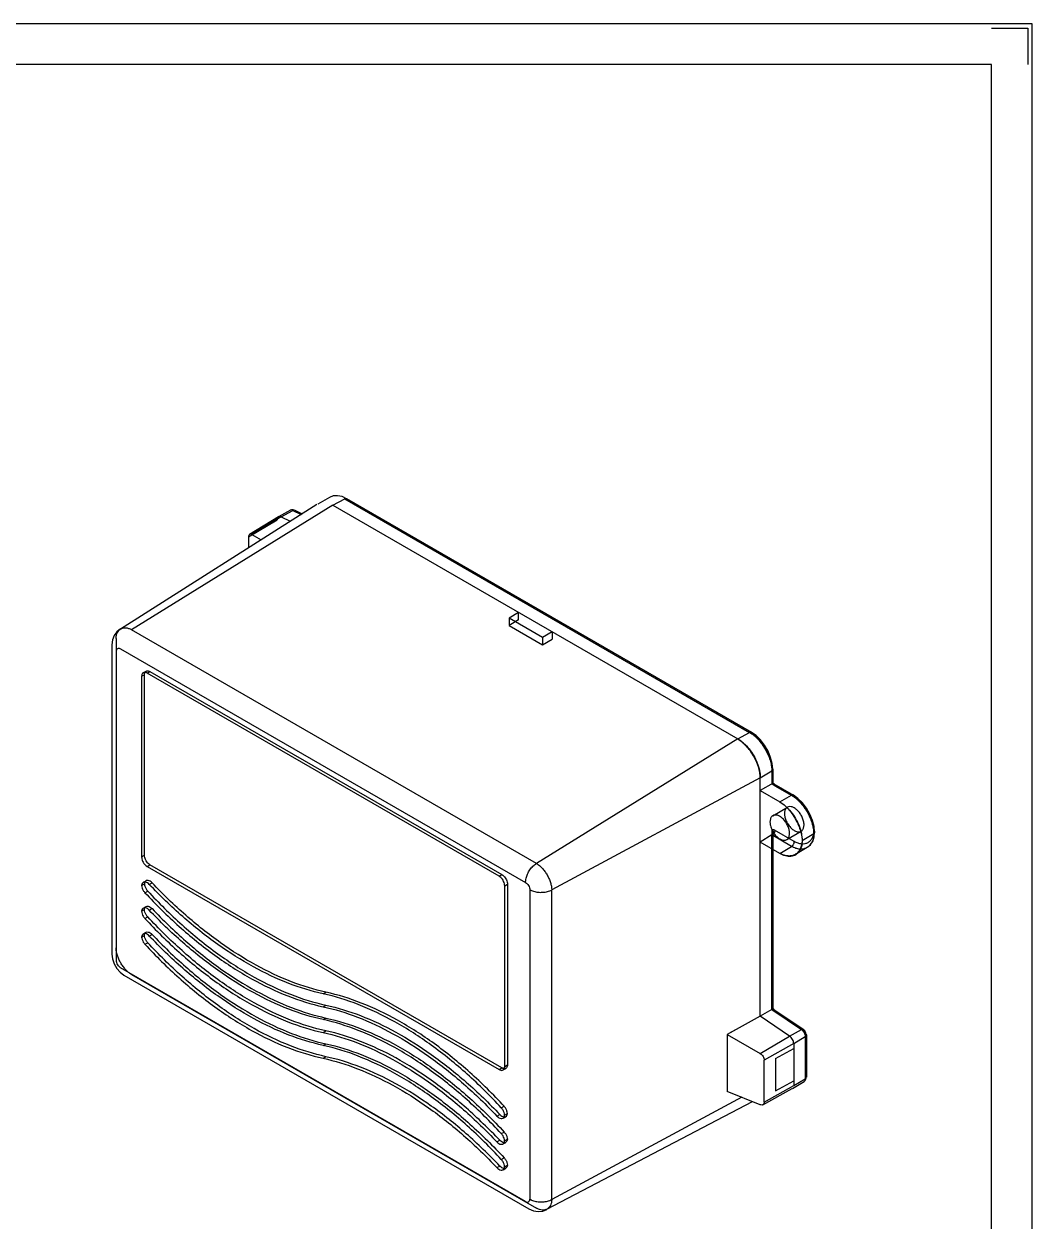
# Model space of a CAD drawing. Header units: millimetres. Extents: x 737 to 1170, y -310 to -5.
# Drawn here: x 1042.6 to 1170.2, y -156.4 to -4.8 of the extents above; entities that cross this region are included whole.
import ezdxf

# ---------------------------------------------------------------- set-up
doc = ezdxf.new("R2010")
doc.units = ezdxf.units.MM
doc.layers.get('0').update_dxf_attribs({"lineweight": 0})
for name, color, linetype, lineweight in [('CAXA3', 7, 'Continuous', 25), ('图框_内框线', 5, 'Continuous', 50), ('图框_外框线', 7, 'Continuous', 0), ('图框_角线', 5, 'Continuous', 140)]:
    doc.layers.add(name, color=color, linetype=linetype, lineweight=lineweight)

msp = doc.modelspace()

# ---------------------------------------------------------------- linework, layer by layer
at = {"color": 0, "linetype": 'Continuous', "lineweight": 25}
for p, q in [((1081.294, -64.812), (1079.785, -65.642)), ((1081.713, -65.777), (1083.204, -64.946)), ((1083.204, -64.946), (1134.469, -94.543)), ((1083.448, -64.925), (1134.713, -94.522)), ((1083.551, -65.154), (1134.817, -94.751)), ((1079.69, -65.663), (1054.822, -81.453)), ((1076.331, -66.416), (1074.822, -67.245)), ((1075.16, -67.251), (1076.654, -66.421)), ((1076.654, -66.421), (1077.702, -66.926)), ((1076.894, -66.398), (1077.826, -66.847)), ((1081.713, -65.777), (1132.978, -95.374)), ((1071.024, -69.766), (1074.642, -67.603)), ((1074.809, -67.247), (1071.16, -69.458)), ((1075.16, -67.251), (1071.447, -69.476)), ((1075.16, -67.251), (1076.315, -67.807)), ((1071.447, -69.476), (1072.621, -70.152)), ((1071.024, -69.766), (1071.024, -71.166)), ((1105.224, -79.351), (1104.022, -80.093)), ((1104.022, -80.093), (1104.022, -80.984)), ((1108.265, -82.543), (1104.022, -80.093)), ((1105.224, -80.29), (1104.022, -80.984)), ((1105.224, -80.29), (1105.224, -79.351)), ((1107.473, -111.128), (1056.208, -81.53)), ((1104.022, -80.984), (1108.265, -83.433)), ((1109.467, -81.8), (1108.265, -82.543)), ((1109.467, -81.8), (1109.467, -82.739)), ((1054.27, -82.649), (1054.27, -121.841)), ((1108.265, -82.543), (1108.265, -83.433)), ((1108.265, -83.433), (1109.467, -82.739)), ((1053.733, -83.437), (1053.733, -122.629)), ((1054.318, -123.445), (1054.318, -84.253)), ((1054.843, -83.95), (1106.108, -113.548)), ((1057.495, -87.434), (1057.848, -87.23)), ((1057.495, -87.434), (1057.495, -110.296)), ((1057.702, -86.976), (1058.055, -86.772)), ((1057.848, -110.092), (1057.848, -87.23)), ((1058.202, -87.026), (1058.555, -86.822)), ((1102.75, -112.745), (1058.202, -87.026)), ((1058.555, -86.822), (1103.103, -112.541)), ((1132.978, -95.374), (1107.473, -111.128)), ((1132.978, -95.374), (1134.469, -94.543)), ((1135.807, -100.273), (1137.272, -99.397)), ((1137.266, -98.993), (1137.266, -100.615)), ((1137.272, -99.397), (1137.272, -101.06)), ((1137.412, -99.197), (1137.412, -100.819)), ((1135.807, -100.273), (1109.411, -114.484)), ((1135.807, -130.484), (1135.807, -100.273)), ((1137.449, -100.958), (1135.807, -101.906)), ((1137.272, -101.06), (1139.773, -102.504)), ((1137.551, -101.059), (1140.017, -102.483)), ((1137.655, -101.288), (1140.12, -102.712)), ((1135.807, -101.906), (1138.282, -103.335)), ((1138.282, -103.335), (1139.773, -102.504)), ((1137.407, -105.085), (1139.245, -104.024)), ((1137.272, -107.532), (1135.807, -108.438)), ((1137.266, -107.168), (1137.266, -129.19)), ((1139.773, -108.976), (1137.272, -107.532)), ((1137.272, -129.636), (1137.272, -107.532)), ((1137.412, -107.373), (1137.412, -129.394)), ((1140.12, -108.367), (1137.599, -106.912)), ((1139.157, -108.117), (1140.995, -107.055)), ((1141.11, -108.234), (1142.575, -107.358)), ((1138.282, -109.867), (1135.807, -108.438)), ((1138.282, -109.867), (1139.773, -108.976)), ((1140.263, -109.971), (1141.735, -109.079)), ((1057.495, -110.296), (1057.848, -110.092)), ((1058.202, -111.521), (1058.555, -111.317)), ((1058.202, -111.521), (1102.75, -137.24)), ((1103.103, -137.036), (1058.555, -111.317)), ((1057.702, -113.531), (1058.055, -113.327)), ((1058.472, -113.799), (1058.826, -113.595)), ((1102.75, -112.745), (1103.103, -112.541)), ((1057.497, -113.92), (1057.851, -113.716)), ((1057.919, -114.842), (1058.273, -114.638)), ((1103.457, -113.97), (1103.81, -113.766)), ((1103.457, -136.832), (1103.457, -113.97)), ((1103.81, -113.766), (1103.81, -136.628)), ((1106.633, -114.456), (1106.633, -153.663)), ((1109.411, -153.691), (1109.411, -114.484)), ((1057.702, -116.797), (1058.055, -116.593)), ((1057.497, -117.186), (1057.851, -116.982)), ((1057.919, -118.108), (1058.273, -117.904)), ((1058.472, -117.065), (1058.826, -116.861)), ((1057.497, -120.452), (1057.851, -120.248)), ((1057.702, -120.063), (1058.055, -119.859)), ((1057.919, -121.374), (1058.273, -121.17)), ((1058.472, -120.331), (1058.826, -120.127)), ((1106.108, -153.951), (1054.843, -124.354)), ((1055.257, -125.269), (1106.523, -154.867)), ((1056.208, -125.198), (1107.473, -154.795)), ((1080.476, -127.647), (1080.829, -127.442)), ((1080.476, -129.28), (1080.829, -129.075)), ((1137.272, -129.636), (1135.807, -130.484)), ((1137.272, -129.636), (1141.02, -132.16)), ((1137.551, -129.638), (1141.263, -132.139)), ((1137.625, -129.849), (1141.338, -132.349)), ((1080.476, -130.913), (1080.829, -130.708)), ((1135.807, -130.484), (1131.635, -132.797)), ((1139.531, -132.992), (1135.807, -130.484)), ((1080.476, -132.546), (1080.829, -132.341)), ((1131.635, -132.797), (1135.806, -135.211)), ((1131.635, -132.797), (1131.635, -140.01)), ((1132.928, -132.088), (1132.05, -132.561)), ((1135.806, -135.211), (1139.531, -132.992)), ((1139.531, -132.992), (1141.02, -132.16)), ((1140.049, -133.942), (1141.514, -133.067)), ((1141.508, -132.662), (1141.508, -137.992)), ((1141.514, -133.067), (1141.514, -138.397)), ((1141.655, -132.866), (1141.655, -138.196)), ((1080.476, -134.179), (1080.829, -133.974)), ((1140.049, -133.942), (1136.303, -136.031)), ((1137.747, -135.85), (1140.049, -134.566)), ((1140.049, -133.942), (1140.049, -139.272)), ((1080.476, -135.812), (1080.829, -135.607)), ((1136.303, -141.361), (1136.303, -136.031)), ((1137.747, -135.85), (1137.747, -139.932)), ((1102.75, -137.24), (1103.103, -137.036)), ((1103.25, -137.29), (1103.603, -137.086)), ((1103.457, -136.832), (1103.81, -136.628)), ((1136.303, -141.361), (1140.049, -139.272)), ((1137.747, -139.932), (1140.049, -138.649)), ((1139.879, -139.624), (1141.352, -138.731)), ((1140.049, -139.272), (1141.514, -138.397)), ((1133.467, -140.749), (1109.411, -153.691)), ((1135.806, -141.693), (1131.635, -140.01)), ((1136.133, -141.689), (1139.872, -139.634)), ((1103.032, -142.084), (1103.386, -141.88)), ((1108.809, -154.9), (1134.839, -141.303)), ((1102.479, -143.127), (1102.833, -142.923)), ((1103.25, -143.395), (1103.603, -143.191)), ((1103.454, -143.006), (1103.808, -142.802)), ((1103.032, -145.35), (1103.386, -145.146)), ((1102.479, -146.393), (1102.833, -146.189)), ((1103.25, -146.661), (1103.603, -146.457)), ((1103.454, -146.272), (1103.808, -146.068)), ((1103.032, -148.616), (1103.386, -148.412)), ((1102.479, -149.659), (1102.833, -149.455)), ((1103.25, -149.927), (1103.603, -149.723)), ((1103.454, -149.538), (1103.808, -149.334))]:
    msp.add_line(p, q, dxfattribs=at)
for points in [[(1083.438, -64.943), (1082.875, -64.685), (1082.304, -64.568), (1081.759, -64.601), (1081.273, -64.778)], [(1076.86, -66.406), (1076.671, -66.355), (1076.481, -66.353), (1076.318, -66.407)], [(1054.805, -81.415), (1054.36, -81.787), (1054.017, -82.269), (1053.802, -82.833), (1053.733, -83.444)], [(1137.392, -99.199), (1137.327, -98.492), (1137.124, -97.722), (1136.794, -96.932), (1136.355, -96.173), (1135.839, -95.496), (1135.277, -94.942), (1134.7, -94.538)], [(1137.449, -100.958), (1137.433, -100.926), (1137.423, -100.893), (1137.416, -100.864), (1137.413, -100.841), (1137.412, -100.818)], [(1137.551, -101.06), (1137.532, -101.048), (1137.514, -101.034), (1137.492, -101.013), (1137.469, -100.987), (1137.449, -100.958)], [(1142.695, -107.154), (1142.629, -106.447), (1142.426, -105.677), (1142.095, -104.889), (1141.656, -104.131), (1141.14, -103.455), (1140.579, -102.902), (1140.003, -102.499)], [(1137.412, -107.372), (1137.412, -107.357), (1137.413, -107.354), (1137.412, -107.36), (1137.411, -107.363), (1137.409, -107.37), (1137.405, -107.381), (1137.402, -107.391), (1137.4, -107.394)], [(1141.742, -109.123), (1142.144, -108.794), (1142.45, -108.338), (1142.638, -107.779), (1142.695, -107.152)], [(1053.733, -122.625), (1053.796, -123.224), (1054.001, -123.846), (1054.34, -124.432), (1054.777, -124.92), (1055.262, -125.272)], [(1137.444, -129.526), (1137.431, -129.495), (1137.421, -129.465), (1137.415, -129.438), (1137.413, -129.416), (1137.412, -129.394)], [(1137.551, -129.638), (1137.529, -129.622), (1137.507, -129.604), (1137.486, -129.582), (1137.464, -129.556), (1137.444, -129.526)], [(1141.633, -132.848), (1141.583, -132.587), (1141.455, -132.35), (1141.265, -132.165)], [(1141.362, -138.743), (1141.501, -138.613), (1141.594, -138.426), (1141.633, -138.212)], [(1106.521, -154.866), (1107.093, -155.111), (1107.685, -155.205), (1108.267, -155.15), (1108.803, -154.953)]]:
    msp.add_lwpolyline(points, dxfattribs=at)
for points, knots in [([(1083.204, -64.946), (1083.221, -64.935), (1083.26, -64.916), (1083.323, -64.899), (1083.389, -64.9), (1083.451, -64.922), (1083.5, -64.966), (1083.531, -65.024), (1083.547, -65.088), (1083.551, -65.132), (1083.551, -65.154)], [0, 0, 0, 0, 0.06173908, 0.12768769, 0.19373866, 0.25782122, 0.32087327, 0.38605261, 0.45310705, 0.51771113, 0.51771113, 0.51771113, 0.51771113]), ([(1076.654, -66.421), (1076.671, -66.412), (1076.708, -66.397), (1076.767, -66.388), (1076.806, -66.392), (1076.825, -66.396)], [0, 0, 0, 0, 0.05984804, 0.11819427, 0.17650006, 0.17650006, 0.17650006, 0.17650006]), ([(1075.16, -67.251), (1075.099, -67.222), (1075, -67.194), (1074.873, -67.213), (1074.793, -67.252), (1074.728, -67.312), (1074.659, -67.426), (1074.642, -67.531), (1074.642, -67.603)], [0, 0, 0, 0, 0.20454356, 0.29365001, 0.37933056, 0.4662038, 0.55859978, 0.77317992, 0.77317992, 0.77317992, 0.77317992]), ([(1071.447, -69.476), (1071.399, -69.449), (1071.299, -69.41), (1071.136, -69.45), (1071.039, -69.592), (1071.024, -69.705), (1071.024, -69.766)], [0, 0, 0, 0, 0.16349876, 0.30988582, 0.46571728, 0.64611354, 0.64611354, 0.64611354, 0.64611354]), ([(1054.27, -82.649), (1054.27, -82.512), (1054.294, -82.253), (1054.411, -81.901), (1054.6, -81.619), (1054.85, -81.417), (1055.151, -81.301), (1055.489, -81.279), (1055.853, -81.353), (1056.089, -81.462), (1056.208, -81.53)], [0, 0, 0, 0, 0.4105894, 0.773444, 1.1025585, 1.4140428, 1.7255261, 2.054638, 2.4174891, 2.8280746, 2.8280746, 2.8280746, 2.8280746]), ([(1054.318, -84.253), (1054.318, -84.184), (1054.335, -84.053), (1054.46, -83.893), (1054.661, -83.865), (1054.783, -83.916), (1054.843, -83.95)], [0, 0, 0, 0, 0.20706555, 0.38516972, 0.56364257, 0.77143557, 0.77143557, 0.77143557, 0.77143557]), ([(1058.202, -87.026), (1058.136, -86.988), (1058.002, -86.929), (1057.789, -86.922), (1057.61, -87.026), (1057.511, -87.214), (1057.495, -87.358), (1057.495, -87.434)], [0, 0, 0, 0, 0.2287336, 0.4298234, 0.6162719, 0.8170629, 1.0445436, 1.0445436, 1.0445436, 1.0445436]), ([(1057.848, -87.23), (1057.848, -87.152), (1057.866, -87.007), (1057.966, -86.82), (1058.142, -86.719), (1058.354, -86.727), (1058.488, -86.783), (1058.555, -86.822)], [0, 0, 0, 0, 0.2327267, 0.4316496, 0.6128407, 0.8113732, 1.0435734, 1.0435734, 1.0435734, 1.0435734]), ([(1132.978, -95.374), (1133.237, -95.525), (1133.747, -95.906), (1134.419, -96.624), (1135.003, -97.474), (1135.447, -98.405), (1135.731, -99.344), (1135.806, -99.975), (1135.807, -100.273)], [0, 0, 0, 0, 0.8972324, 1.8957645, 2.9389427, 3.9807387, 4.9761355, 5.8711443, 5.8711443, 5.8711443, 5.8711443]), ([(1132.978, -95.374), (1133.17, -95.491), (1133.546, -95.77), (1134.057, -96.274), (1134.528, -96.86), (1134.944, -97.505), (1135.295, -98.188), (1135.567, -98.888), (1135.748, -99.584), (1135.802, -100.048), (1135.807, -100.273)], [0, 0, 0, 0, 0.674637, 1.3957389, 2.1506342, 2.9231626, 3.6956918, 4.4505895, 5.1716951, 5.8463371, 5.8463371, 5.8463371, 5.8463371]), ([(1135.807, -100.273), (1135.807, -100.05), (1135.76, -99.586), (1135.583, -98.89), (1135.312, -98.185), (1134.959, -97.496), (1134.539, -96.847), (1134.065, -96.259), (1133.55, -95.758), (1133.171, -95.486), (1132.978, -95.374)], [0, 0, 0, 0, 0.6691803, 1.3904616, 2.1498283, 2.929098, 3.7083669, 4.4677312, 5.1890087, 5.8581839, 5.8581839, 5.8581839, 5.8581839]), ([(1134.817, -94.751), (1134.817, -94.73), (1134.815, -94.686), (1134.799, -94.622), (1134.767, -94.564), (1134.718, -94.52), (1134.656, -94.498), (1134.591, -94.499), (1134.528, -94.516), (1134.488, -94.534), (1134.469, -94.543)], [0, 0, 0, 0, 0.06308766, 0.13011769, 0.19679062, 0.26084499, 0.32323561, 0.38742161, 0.45351037, 0.51735451, 0.51735451, 0.51735451, 0.51735451]), ([(1134.469, -94.543), (1134.563, -94.596), (1134.75, -94.714), (1135.018, -94.919), (1135.28, -95.153), (1135.622, -95.504), (1136.02, -95.996), (1136.437, -96.643), (1136.787, -97.328), (1137.014, -97.919), (1137.147, -98.391), (1137.219, -98.735), (1137.263, -99.07), (1137.273, -99.29), (1137.272, -99.397)], [0, 0, 0, 0, 0.3230238, 0.660766, 1.0121764, 1.3756407, 2.130092, 2.9055753, 3.6811873, 4.4359335, 4.7995185, 5.1509562, 5.488547, 5.8111279, 5.8111279, 5.8111279, 5.8111279]), ([(1134.817, -94.751), (1135.04, -94.877), (1135.483, -95.209), (1136.07, -95.837), (1136.582, -96.588), (1136.97, -97.409), (1137.212, -98.228), (1137.271, -98.774), (1137.266, -99.027)], [0, 0, 0, 0, 0.7692029, 1.6471589, 2.5672832, 3.486264, 4.3589539, 5.119404, 5.119404, 5.119404, 5.119404]), ([(1137.266, -99.003), (1137.266, -98.908), (1137.258, -98.713), (1137.207, -98.312), (1137.08, -97.797), (1136.847, -97.185), (1136.543, -96.586), (1136.179, -96.022), (1135.767, -95.514), (1135.385, -95.147), (1135.064, -94.902), (1134.9, -94.798), (1134.817, -94.751)], [0, 0, 0, 0, 0.2862514, 0.5843505, 1.2117251, 1.8709444, 2.5466953, 3.2221937, 3.8807084, 4.5071004, 4.8047103, 5.0904165, 5.0904165, 5.0904165, 5.0904165]), ([(1137.272, -99.397), (1137.288, -99.388), (1137.32, -99.367), (1137.362, -99.327), (1137.395, -99.278), (1137.413, -99.223), (1137.413, -99.167), (1137.392, -99.115), (1137.357, -99.07), (1137.313, -99.031), (1137.281, -99.006), (1137.266, -98.993)], [0, 0, 0, 0, 0.05570592, 0.11441826, 0.17355489, 0.2307834, 0.28491837, 0.33857016, 0.39532959, 0.4546508, 0.51580305, 0.51580305, 0.51580305, 0.51580305]), ([(1137.266, -100.615), (1137.266, -100.63), (1137.266, -100.661), (1137.269, -100.708), (1137.274, -100.748), (1137.28, -100.78), (1137.286, -100.805), (1137.293, -100.83), (1137.304, -100.863), (1137.32, -100.905), (1137.343, -100.955), (1137.36, -100.988), (1137.369, -101.004)], [0, 0, 0, 0, 0.04585354, 0.09304457, 0.14157835, 0.16641342, 0.19168665, 0.21710786, 0.24318227, 0.29689793, 0.35208168, 0.40801344, 0.40801344, 0.40801344, 0.40801344]), ([(1137.266, -100.615), (1137.287, -100.627), (1137.327, -100.655), (1137.374, -100.704), (1137.4, -100.75), (1137.41, -100.788), (1137.412, -100.812), (1137.412, -100.831), (1137.41, -100.849), (1137.404, -100.873), (1137.393, -100.9), (1137.38, -100.922), (1137.367, -100.939), (1137.353, -100.956), (1137.332, -100.977), (1137.304, -100.999), (1137.283, -101.013), (1137.272, -101.02)], [0, 0, 0, 0, 0.07521492, 0.14261054, 0.20325298, 0.23192351, 0.26002935, 0.27404366, 0.28811241, 0.31664512, 0.34612319, 0.37694913, 0.39298049, 0.40945656, 0.44380414, 0.48010453, 0.5183888, 0.5183888, 0.5183888, 0.5183888]), ([(1137.655, -101.288), (1137.655, -101.263), (1137.651, -101.216), (1137.632, -101.15), (1137.604, -101.105), (1137.577, -101.077), (1137.557, -101.063), (1137.541, -101.054), (1137.524, -101.046), (1137.5, -101.04), (1137.471, -101.036), (1137.445, -101.036), (1137.424, -101.039), (1137.402, -101.042), (1137.374, -101.05), (1137.341, -101.063), (1137.318, -101.075), (1137.307, -101.081)], [0, 0, 0, 0, 0.0752157, 0.14261228, 0.20325579, 0.23192685, 0.2600332, 0.27404775, 0.28811672, 0.31664984, 0.34612824, 0.37695443, 0.39298589, 0.40946205, 0.44380975, 0.48011021, 0.51839451, 0.51839451, 0.51839451, 0.51839451]), ([(1137.369, -101.004), (1137.379, -101.02), (1137.398, -101.052), (1137.43, -101.096), (1137.459, -101.131), (1137.482, -101.157), (1137.5, -101.176), (1137.518, -101.193), (1137.543, -101.215), (1137.575, -101.239), (1137.615, -101.265), (1137.641, -101.281), (1137.655, -101.288)], [0, 0, 0, 0, 0.05593173, 0.11111536, 0.16483084, 0.19090515, 0.21632624, 0.24159934, 0.26643425, 0.31496769, 0.36215834, 0.4080115, 0.4080115, 0.4080115, 0.4080115]), ([(1140.12, -102.712), (1140.121, -102.691), (1140.119, -102.647), (1140.102, -102.583), (1140.07, -102.525), (1140.021, -102.481), (1139.959, -102.459), (1139.894, -102.46), (1139.831, -102.477), (1139.792, -102.495), (1139.773, -102.504)], [0, 0, 0, 0, 0.06308764, 0.13011769, 0.19679065, 0.26084503, 0.32323557, 0.38742149, 0.45351023, 0.51735447, 0.51735447, 0.51735447, 0.51735447]), ([(1139.773, -102.504), (1139.867, -102.557), (1140.053, -102.675), (1140.322, -102.88), (1140.583, -103.114), (1140.926, -103.465), (1141.323, -103.957), (1141.741, -104.603), (1142.091, -105.289), (1142.317, -105.88), (1142.45, -106.352), (1142.522, -106.696), (1142.566, -107.03), (1142.576, -107.25), (1142.575, -107.358)], [0, 0, 0, 0, 0.3230237, 0.6607659, 1.0121762, 1.3756404, 2.1300916, 2.9055747, 3.6811865, 4.4359327, 4.7995176, 5.1509552, 5.4885461, 5.8111269, 5.8111269, 5.8111269, 5.8111269]), ([(1140.12, -102.712), (1140.203, -102.758), (1140.366, -102.862), (1140.686, -103.105), (1141.066, -103.47), (1141.477, -103.976), (1141.84, -104.536), (1142.144, -105.131), (1142.378, -105.741), (1142.506, -106.253), (1142.56, -106.653), (1142.569, -106.848), (1142.569, -106.943)], [0, 0, 0, 0, 0.2844605, 0.5805778, 1.2037316, 1.8588342, 2.5309892, 3.2037138, 3.8604472, 4.4860311, 4.7835011, 5.069281, 5.069281, 5.069281, 5.069281]), ([(1138.282, -103.335), (1138.54, -103.486), (1139.05, -103.867), (1139.723, -104.584), (1140.307, -105.435), (1140.75, -106.366), (1141.034, -107.305), (1141.109, -107.936), (1141.11, -108.234)], [0, 0, 0, 0, 0.8972323, 1.8957643, 2.9389424, 3.9807382, 4.9761349, 5.8711435, 5.8711435, 5.8711435, 5.8711435]), ([(1138.282, -103.335), (1138.474, -103.452), (1138.849, -103.731), (1139.361, -104.235), (1139.831, -104.821), (1140.247, -105.466), (1140.598, -106.149), (1140.87, -106.849), (1141.051, -107.545), (1141.105, -108.009), (1141.11, -108.234)], [0, 0, 0, 0, 0.674637, 1.3957389, 2.1506342, 2.9231626, 3.6956918, 4.4505895, 5.1716951, 5.8463371, 5.8463371, 5.8463371, 5.8463371]), ([(1141.357, -106.265), (1141.357, -106.104), (1141.309, -105.765), (1141.136, -105.271), (1140.866, -104.802), (1140.525, -104.403), (1140.149, -104.104), (1139.762, -103.941), (1139.391, -103.931), (1139.084, -104.113), (1138.911, -104.439), (1138.883, -104.692), (1138.883, -104.825)], [0, 0, 0, 0, 0.4836281, 1.0179028, 1.5623896, 2.0964241, 2.5827013, 2.9911865, 3.3381456, 3.6565232, 4.0053663, 4.4059402, 4.4059402, 4.4059402, 4.4059402]), ([(1139.519, -107.303), (1139.519, -107.143), (1139.468, -106.807), (1139.289, -106.315), (1139.013, -105.848), (1138.673, -105.448), (1138.294, -105.157), (1137.91, -104.998), (1137.538, -104.996), (1137.237, -105.185), (1137.067, -105.509), (1137.044, -105.757), (1137.044, -105.887)], [0, 0, 0, 0, 0.4802825, 1.0103017, 1.5619539, 2.0990661, 2.5746437, 2.9834891, 3.3273457, 3.6477189, 3.9949534, 4.3838814, 4.3838814, 4.3838814, 4.3838814]), ([(1137.044, -105.887), (1137.044, -106.042), (1137.089, -106.375), (1137.264, -106.865), (1137.534, -107.336), (1137.872, -107.736), (1138.248, -108.034), (1138.635, -108.196), (1139.008, -108.209), (1139.316, -108.03), (1139.488, -107.699), (1139.519, -107.442), (1139.519, -107.303)], [0, 0, 0, 0, 0.4658453, 0.999232, 1.551282, 2.0848138, 2.5630717, 2.9776912, 3.3257593, 3.6401205, 3.9898228, 4.4046081, 4.4046081, 4.4046081, 4.4046081]), ([(1138.883, -104.825), (1138.883, -104.975), (1138.922, -105.301), (1139.095, -105.785), (1139.359, -106.257), (1139.697, -106.662), (1140.072, -106.962), (1140.458, -107.134), (1140.831, -107.147), (1141.145, -106.979), (1141.324, -106.654), (1141.357, -106.401), (1141.357, -106.265)], [0, 0, 0, 0, 0.4483546, 0.9765896, 1.530394, 2.0639828, 2.5485391, 2.9604677, 3.312184, 3.6307917, 3.9738765, 4.3820595, 4.3820595, 4.3820595, 4.3820595]), ([(1137.369, -106.899), (1137.36, -106.904), (1137.342, -106.917), (1137.319, -106.942), (1137.304, -106.965), (1137.293, -106.986), (1137.286, -107.002), (1137.28, -107.02), (1137.274, -107.046), (1137.269, -107.08), (1137.266, -107.124), (1137.266, -107.153), (1137.266, -107.168)], [0, 0, 0, 0, 0.03244946, 0.06558564, 0.09975379, 0.11725238, 0.13499723, 0.15360969, 0.17309519, 0.2144515, 0.25825728, 0.30327017, 0.30327017, 0.30327017, 0.30327017]), ([(1137.266, -107.168), (1137.287, -107.181), (1137.327, -107.208), (1137.374, -107.257), (1137.4, -107.304), (1137.41, -107.342), (1137.412, -107.365), (1137.412, -107.384), (1137.41, -107.403), (1137.404, -107.426), (1137.393, -107.454), (1137.38, -107.476), (1137.367, -107.493), (1137.353, -107.51), (1137.332, -107.53), (1137.304, -107.553), (1137.283, -107.567), (1137.272, -107.573)], [0, 0, 0, 0, 0.07521492, 0.14261054, 0.20325298, 0.23192351, 0.26002935, 0.27404366, 0.28811241, 0.31664512, 0.34612319, 0.37694913, 0.39298049, 0.40945656, 0.44380414, 0.48010453, 0.5183888, 0.5183888, 0.5183888, 0.5183888]), ([(1137.369, -106.899), (1137.385, -106.927), (1137.413, -106.985), (1137.44, -107.077), (1137.449, -107.155), (1137.448, -107.216), (1137.445, -107.253), (1137.439, -107.282), (1137.433, -107.311), (1137.422, -107.345), (1137.406, -107.384), (1137.389, -107.414), (1137.374, -107.437), (1137.357, -107.459), (1137.335, -107.484), (1137.305, -107.51), (1137.283, -107.525), (1137.272, -107.532)], [0, 0, 0, 0, 0.09677708, 0.19236836, 0.28571091, 0.33133385, 0.37613392, 0.39821755, 0.42008383, 0.46316191, 0.50541361, 0.54689733, 0.56738655, 0.587722, 0.62798912, 0.66786852, 0.7075294, 0.7075294, 0.7075294, 0.7075294]), ([(1137.655, -106.944), (1137.655, -106.972), (1137.649, -107.029), (1137.63, -107.116), (1137.603, -107.188), (1137.576, -107.246), (1137.557, -107.282), (1137.541, -107.31), (1137.524, -107.337), (1137.501, -107.37), (1137.472, -107.407), (1137.446, -107.437), (1137.425, -107.459), (1137.403, -107.48), (1137.376, -107.504), (1137.342, -107.53), (1137.319, -107.546), (1137.307, -107.553)], [0, 0, 0, 0, 0.0828834, 0.17224075, 0.26631178, 0.31444868, 0.36291587, 0.38718167, 0.41141542, 0.45963398, 0.50728044, 0.55406454, 0.57704761, 0.59971346, 0.64397834, 0.68665641, 0.72756245, 0.72756245, 0.72756245, 0.72756245]), ([(1137.655, -106.944), (1137.642, -106.936), (1137.616, -106.922), (1137.577, -106.903), (1137.544, -106.89), (1137.519, -106.882), (1137.501, -106.879), (1137.483, -106.877), (1137.46, -106.875), (1137.431, -106.877), (1137.399, -106.884), (1137.379, -106.893), (1137.369, -106.899)], [0, 0, 0, 0, 0.0450125, 0.08881788, 0.13017378, 0.14965909, 0.16827136, 0.18601605, 0.20351447, 0.23768235, 0.27081835, 0.30326774, 0.30326774, 0.30326774, 0.30326774]), ([(1142.575, -107.358), (1142.578, -107.556), (1142.547, -107.935), (1142.38, -108.447), (1142.106, -108.857), (1141.742, -109.15), (1141.304, -109.317), (1140.812, -109.347), (1140.285, -109.237), (1139.942, -109.076), (1139.773, -108.976)], [0, 0, 0, 0, 0.5974747, 1.1242856, 1.6018283, 2.0541474, 2.5068937, 2.9851936, 3.5117674, 4.1063845, 4.1063845, 4.1063845, 4.1063845]), ([(1142.569, -106.943), (1142.571, -107.118), (1142.546, -107.453), (1142.403, -107.905), (1142.167, -108.266), (1141.85, -108.525), (1141.468, -108.671), (1141.037, -108.696), (1140.574, -108.597), (1140.271, -108.455), (1140.12, -108.368)], [0, 0, 0, 0, 0.5288175, 0.9929332, 1.411127, 1.8053852, 2.1998575, 2.6183542, 3.082014, 3.6085886, 3.6085886, 3.6085886, 3.6085886]), ([(1142.569, -106.943), (1142.589, -106.955), (1142.624, -106.982), (1142.664, -107.034), (1142.689, -107.092), (1142.697, -107.152), (1142.691, -107.211), (1142.668, -107.268), (1142.629, -107.32), (1142.594, -107.347), (1142.575, -107.358)], [0, 0, 0, 0, 0.06908306, 0.1332613, 0.19441788, 0.25399195, 0.31319641, 0.37331851, 0.43601263, 0.50348525, 0.50348525, 0.50348525, 0.50348525]), ([(1142.64, -107.305), (1142.664, -107.275), (1142.697, -107.208), (1142.696, -107.099), (1142.651, -107.005), (1142.599, -106.96), (1142.569, -106.943)], [0, 0, 0, 0, 0.11415803, 0.21711678, 0.31477671, 0.41805671, 0.41805671, 0.41805671, 0.41805671]), ([(1142.575, -107.358), (1142.583, -107.353), (1142.599, -107.343), (1142.621, -107.325), (1142.634, -107.312), (1142.64, -107.305)], [0, 0, 0, 0, 0.028749283, 0.056716607, 0.083951278, 0.083951278, 0.083951278, 0.083951278]), ([(1141.11, -108.234), (1141.109, -108.496), (1141.057, -108.992), (1140.782, -109.647), (1140.307, -110.112), (1139.667, -110.289), (1138.963, -110.199), (1138.509, -109.997), (1138.282, -109.867)], [0, 0, 0, 0, 0.7862953, 1.4772278, 2.0938513, 2.709987, 3.3992837, 4.1838532, 4.1838532, 4.1838532, 4.1838532]), ([(1141.11, -108.234), (1141.106, -108.431), (1141.064, -108.804), (1140.887, -109.31), (1140.611, -109.715), (1140.248, -110.007), (1139.813, -110.175), (1139.325, -110.212), (1138.799, -110.112), (1138.455, -109.962), (1138.282, -109.867)], [0, 0, 0, 0, 0.5921048, 1.1163189, 1.5922277, 2.0427798, 2.4933306, 2.9692357, 3.4934446, 4.0855438, 4.0855438, 4.0855438, 4.0855438]), ([(1139.773, -108.976), (1139.793, -108.965), (1139.837, -108.936), (1139.9, -108.878), (1139.963, -108.803), (1140.02, -108.714), (1140.067, -108.619), (1140.1, -108.527), (1140.118, -108.443), (1140.121, -108.391), (1140.12, -108.367)], [0, 0, 0, 0, 0.07006775, 0.1562927, 0.25613407, 0.3641324, 0.47225267, 0.57228798, 0.65853285, 0.72838209, 0.72838209, 0.72838209, 0.72838209]), ([(1057.495, -110.296), (1057.495, -110.385), (1057.52, -110.576), (1057.621, -110.859), (1057.779, -111.131), (1057.973, -111.359), (1058.125, -111.477), (1058.202, -111.521)], [0, 0, 0, 0, 0.265719, 0.5734304, 0.8963637, 1.2030732, 1.4673774, 1.4673774, 1.4673774, 1.4673774]), ([(1058.555, -111.317), (1058.477, -111.271), (1058.324, -111.151), (1058.13, -110.924), (1057.976, -110.656), (1057.876, -110.375), (1057.848, -110.183), (1057.848, -110.092)], [0, 0, 0, 0, 0.2724528, 0.5773541, 0.8911826, 1.19524, 1.466979, 1.466979, 1.466979, 1.466979]), ([(1106.108, -113.548), (1106.108, -113.37), (1106.159, -113.001), (1106.347, -112.46), (1106.636, -111.939), (1107.01, -111.477), (1107.313, -111.227), (1107.473, -111.128)], [0, 0, 0, 0, 0.5343985, 1.1047471, 1.7093312, 2.3141886, 2.8775296, 2.8775296, 2.8775296, 2.8775296]), ([(1107.473, -111.128), (1107.606, -111.204), (1107.865, -111.391), (1108.217, -111.734), (1108.542, -112.137), (1108.83, -112.582), (1109.072, -113.054), (1109.258, -113.537), (1109.379, -114.014), (1109.411, -114.331), (1109.411, -114.484)], [0, 0, 0, 0, 0.4584544, 0.9526043, 1.4728476, 2.0067276, 2.5406082, 3.0608532, 3.5550056, 4.0134636, 4.0134636, 4.0134636, 4.0134636]), ([(1058.472, -113.799), (1058.397, -113.72), (1058.241, -113.587), (1057.978, -113.472), (1057.716, -113.492), (1057.537, -113.674), (1057.504, -113.836), (1057.497, -113.92)], [0, 0, 0, 0, 0.3254976, 0.6110338, 0.8412317, 1.0658536, 1.3200929, 1.3200929, 1.3200929, 1.3200929]), ([(1058.826, -113.595), (1058.75, -113.515), (1058.591, -113.384), (1058.331, -113.268), (1058.072, -113.288), (1057.896, -113.469), (1057.857, -113.63), (1057.851, -113.716)], [0, 0, 0, 0, 0.3295379, 0.6121418, 0.8364826, 1.0592673, 1.3176063, 1.3176063, 1.3176063, 1.3176063]), ([(1080.829, -127.442), (1079.344, -127.12), (1076.304, -126.175), (1071.831, -124.054), (1067.347, -121.208), (1062.949, -117.701), (1060.178, -115.022), (1058.826, -113.595)], [0, 0, 0, 0, 4.5584583, 9.5045594, 14.8135944, 20.4543294, 26.3545267, 26.3545267, 26.3545267, 26.3545267]), ([(1103.457, -113.97), (1103.457, -113.881), (1103.431, -113.69), (1103.33, -113.407), (1103.172, -113.135), (1102.978, -112.907), (1102.826, -112.789), (1102.75, -112.745)], [0, 0, 0, 0, 0.265719, 0.5734304, 0.8963637, 1.2030732, 1.4673774, 1.4673774, 1.4673774, 1.4673774]), ([(1103.103, -112.541), (1103.182, -112.586), (1103.334, -112.707), (1103.528, -112.934), (1103.683, -113.202), (1103.782, -113.483), (1103.81, -113.675), (1103.81, -113.766)], [0, 0, 0, 0, 0.2724528, 0.5773541, 0.8911826, 1.19524, 1.466979, 1.466979, 1.466979, 1.466979]), ([(1106.108, -113.548), (1106.181, -113.589), (1106.322, -113.707), (1106.488, -113.933), (1106.601, -114.191), (1106.633, -114.373), (1106.633, -114.456)], [0, 0, 0, 0, 0.2498063, 0.542529, 0.8361111, 1.08716, 1.08716, 1.08716, 1.08716]), ([(1057.497, -113.92), (1057.505, -114.031), (1057.555, -114.251), (1057.7, -114.563), (1057.837, -114.753), (1057.919, -114.842)], [0, 0, 0, 0, 0.3324682, 0.6680668, 1.0291696, 1.0291696, 1.0291696, 1.0291696]), ([(1057.851, -113.716), (1057.858, -113.823), (1057.91, -114.047), (1058.055, -114.36), (1058.194, -114.553), (1058.273, -114.638)], [0, 0, 0, 0, 0.3203404, 0.6830365, 1.0287724, 1.0287724, 1.0287724, 1.0287724]), ([(1057.919, -114.842), (1059.293, -116.326), (1062.118, -119.123), (1066.629, -122.79), (1071.244, -125.768), (1075.841, -127.978), (1078.959, -128.95), (1080.476, -129.28)], [0, 0, 0, 0, 6.0683742, 11.9057543, 17.4102491, 22.5081843, 27.1625808, 27.1625808, 27.1625808, 27.1625808]), ([(1058.273, -114.638), (1059.652, -116.128), (1062.482, -118.925), (1066.987, -122.588), (1071.587, -125.558), (1076.18, -127.765), (1079.304, -128.744), (1080.829, -129.075)], [0, 0, 0, 0, 6.0910863, 11.9156256, 17.3902822, 22.4804862, 27.1620906, 27.1620906, 27.1620906, 27.1620906]), ([(1080.476, -127.647), (1078.997, -127.325), (1075.958, -126.385), (1071.479, -124.26), (1066.983, -121.405), (1062.582, -117.896), (1059.818, -115.22), (1058.472, -113.799)], [0, 0, 0, 0, 4.5400146, 9.4958412, 14.8329718, 20.4837226, 26.3549521, 26.3549521, 26.3549521, 26.3549521]), ([(1106.633, -114.456), (1106.787, -114.545), (1107.132, -114.685), (1107.694, -114.793), (1108.29, -114.804), (1108.877, -114.711), (1109.246, -114.573), (1109.411, -114.484)], [0, 0, 0, 0, 0.5343952, 1.1047423, 1.7093263, 2.3141844, 2.877526, 2.877526, 2.877526, 2.877526]), ([(1057.851, -116.982), (1057.857, -116.896), (1057.896, -116.735), (1058.072, -116.554), (1058.331, -116.534), (1058.591, -116.65), (1058.75, -116.781), (1058.826, -116.861)], [0, 0, 0, 0, 0.2585867, 0.4813143, 0.7056881, 0.988395, 1.3176046, 1.3176046, 1.3176046, 1.3176046]), ([(1058.472, -117.065), (1058.397, -116.986), (1058.241, -116.853), (1057.978, -116.738), (1057.716, -116.758), (1057.537, -116.94), (1057.504, -117.102), (1057.497, -117.186)], [0, 0, 0, 0, 0.3254976, 0.6110338, 0.8412317, 1.0658536, 1.3200929, 1.3200929, 1.3200929, 1.3200929]), ([(1057.497, -117.186), (1057.505, -117.297), (1057.555, -117.517), (1057.7, -117.829), (1057.837, -118.019), (1057.919, -118.108)], [0, 0, 0, 0, 0.3324682, 0.6680668, 1.0291696, 1.0291696, 1.0291696, 1.0291696]), ([(1058.273, -117.904), (1058.194, -117.819), (1058.055, -117.626), (1057.91, -117.313), (1057.858, -117.089), (1057.851, -116.982)], [0, 0, 0, 0, 0.3457, 0.7083975, 1.0287723, 1.0287723, 1.0287723, 1.0287723]), ([(1057.919, -118.108), (1059.293, -119.592), (1062.118, -122.389), (1066.629, -126.056), (1071.244, -129.034), (1075.841, -131.244), (1078.959, -132.216), (1080.476, -132.546)], [0, 0, 0, 0, 6.0683742, 11.9057543, 17.4102491, 22.5081843, 27.1625808, 27.1625808, 27.1625808, 27.1625808]), ([(1080.829, -132.341), (1079.303, -132.01), (1076.177, -131.03), (1071.582, -128.821), (1066.982, -125.85), (1062.479, -122.188), (1059.651, -119.393), (1058.273, -117.904)], [0, 0, 0, 0, 4.6846333, 9.7784217, 15.2535428, 21.0747029, 27.1620857, 27.1620857, 27.1620857, 27.1620857]), ([(1080.476, -130.913), (1078.997, -130.591), (1075.958, -129.651), (1071.479, -127.526), (1066.983, -124.671), (1062.582, -121.162), (1059.818, -118.486), (1058.472, -117.065)], [0, 0, 0, 0, 4.5400146, 9.4958412, 14.8329718, 20.4837226, 26.3549521, 26.3549521, 26.3549521, 26.3549521]), ([(1058.826, -116.861), (1060.179, -118.289), (1062.951, -120.969), (1067.351, -124.478), (1071.835, -127.323), (1076.307, -129.442), (1079.345, -130.386), (1080.829, -130.708)], [0, 0, 0, 0, 5.9036014, 11.5474393, 16.8560541, 21.7988656, 26.354531, 26.354531, 26.354531, 26.354531]), ([(1058.472, -120.331), (1058.398, -120.253), (1058.242, -120.119), (1057.981, -120.004), (1057.718, -120.023), (1057.539, -120.205), (1057.504, -120.367), (1057.497, -120.452)], [0, 0, 0, 0, 0.3234525, 0.6086151, 0.8390719, 1.0641529, 1.3198375, 1.3198375, 1.3198375, 1.3198375]), ([(1057.497, -120.452), (1057.505, -120.564), (1057.556, -120.784), (1057.701, -121.097), (1057.838, -121.286), (1057.919, -121.374)], [0, 0, 0, 0, 0.3350626, 0.6706471, 1.0291597, 1.0291597, 1.0291597, 1.0291597]), ([(1057.851, -120.248), (1057.857, -120.162), (1057.896, -120.001), (1058.072, -119.82), (1058.331, -119.8), (1058.591, -119.916), (1058.75, -120.047), (1058.826, -120.127)], [0, 0, 0, 0, 0.2585867, 0.4813143, 0.7056881, 0.988395, 1.3176046, 1.3176046, 1.3176046, 1.3176046]), ([(1058.273, -121.17), (1058.194, -121.085), (1058.055, -120.892), (1057.91, -120.579), (1057.858, -120.355), (1057.851, -120.248)], [0, 0, 0, 0, 0.3457, 0.7083975, 1.0287723, 1.0287723, 1.0287723, 1.0287723]), ([(1080.829, -135.607), (1079.303, -135.276), (1076.177, -134.296), (1071.582, -132.087), (1066.982, -129.116), (1062.479, -125.454), (1059.651, -122.659), (1058.273, -121.17)], [0, 0, 0, 0, 4.6846333, 9.7784217, 15.2535428, 21.0747029, 27.1620857, 27.1620857, 27.1620857, 27.1620857]), ([(1080.476, -134.179), (1078.997, -133.857), (1075.958, -132.917), (1071.479, -130.792), (1066.983, -127.937), (1062.582, -124.428), (1059.818, -121.752), (1058.472, -120.331)], [0, 0, 0, 0, 4.5400088, 9.4958325, 14.8329626, 20.483716, 26.3549521, 26.3549521, 26.3549521, 26.3549521]), ([(1058.826, -120.127), (1060.179, -121.555), (1062.951, -124.235), (1067.351, -127.744), (1071.835, -130.589), (1076.307, -132.708), (1079.345, -133.652), (1080.829, -133.974)], [0, 0, 0, 0, 5.9036014, 11.5474393, 16.8560541, 21.7988656, 26.354531, 26.354531, 26.354531, 26.354531]), ([(1056.208, -125.198), (1056.075, -125.121), (1055.816, -124.935), (1055.464, -124.591), (1055.139, -124.189), (1054.851, -123.744), (1054.609, -123.272), (1054.423, -122.789), (1054.302, -122.312), (1054.27, -121.994), (1054.27, -121.841)], [0, 0, 0, 0, 0.4584544, 0.9526043, 1.4728476, 2.0067276, 2.5406082, 3.0608532, 3.5550056, 4.0134636, 4.0134636, 4.0134636, 4.0134636]), ([(1057.919, -121.374), (1059.293, -122.858), (1062.118, -125.655), (1066.629, -129.322), (1071.244, -132.3), (1075.841, -134.51), (1078.959, -135.482), (1080.476, -135.812)], [0, 0, 0, 0, 6.0683669, 11.9057441, 17.4102394, 22.5081779, 27.1625808, 27.1625808, 27.1625808, 27.1625808]), ([(1054.843, -124.354), (1054.771, -124.313), (1054.63, -124.194), (1054.463, -123.968), (1054.35, -123.711), (1054.318, -123.529), (1054.318, -123.445)], [0, 0, 0, 0, 0.2498063, 0.542529, 0.8361111, 1.08716, 1.08716, 1.08716, 1.08716]), ([(1103.032, -142.084), (1101.658, -140.6), (1098.833, -137.803), (1094.322, -134.136), (1089.707, -131.158), (1085.111, -128.948), (1081.992, -127.976), (1080.476, -127.647)], [0, 0, 0, 0, 6.0683742, 11.9057543, 17.4102491, 22.5081843, 27.1625808, 27.1625808, 27.1625808, 27.1625808]), ([(1103.386, -141.88), (1102.006, -140.39), (1099.177, -137.593), (1094.672, -133.93), (1090.071, -130.96), (1085.478, -128.752), (1082.354, -127.774), (1080.829, -127.442)], [0, 0, 0, 0, 6.0910863, 11.9156256, 17.3902822, 22.4804862, 27.1620906, 27.1620906, 27.1620906, 27.1620906]), ([(1080.476, -129.28), (1081.954, -129.601), (1084.993, -130.541), (1089.472, -132.666), (1093.969, -135.521), (1098.369, -139.03), (1101.133, -141.707), (1102.479, -143.127)], [0, 0, 0, 0, 4.5400146, 9.4958412, 14.8329718, 20.4837226, 26.3549521, 26.3549521, 26.3549521, 26.3549521]), ([(1080.829, -129.075), (1082.314, -129.398), (1085.354, -130.343), (1089.828, -132.463), (1094.311, -135.31), (1098.71, -138.817), (1101.48, -141.495), (1102.833, -142.923)], [0, 0, 0, 0, 4.5584583, 9.5045594, 14.8135944, 20.4543294, 26.3545267, 26.3545267, 26.3545267, 26.3545267]), ([(1137.266, -129.19), (1137.266, -129.22), (1137.267, -129.264), (1137.273, -129.317), (1137.278, -129.347), (1137.284, -129.371), (1137.29, -129.394), (1137.3, -129.426), (1137.32, -129.483), (1137.342, -129.53), (1137.359, -129.561)], [0, 0, 0, 0, 0.08841579, 0.13444807, 0.15799957, 0.18197047, 0.20610424, 0.23083593, 0.28175904, 0.38719496, 0.38719496, 0.38719496, 0.38719496]), ([(1137.266, -129.19), (1137.287, -129.203), (1137.327, -129.23), (1137.374, -129.279), (1137.4, -129.325), (1137.41, -129.363), (1137.412, -129.387), (1137.412, -129.406), (1137.41, -129.424), (1137.404, -129.448), (1137.393, -129.475), (1137.377, -129.502), (1137.356, -129.528), (1137.332, -129.552), (1137.304, -129.574), (1137.283, -129.588), (1137.272, -129.595)], [0, 0, 0, 0, 0.07521492, 0.14261054, 0.20325298, 0.23192351, 0.26002935, 0.27404366, 0.28811241, 0.31664512, 0.34612319, 0.37694913, 0.40944055, 0.44378813, 0.48008851, 0.51837279, 0.51837279, 0.51837279, 0.51837279]), ([(1137.359, -129.561), (1137.373, -129.554), (1137.393, -129.545), (1137.417, -129.534), (1137.429, -129.529), (1137.436, -129.527), (1137.439, -129.526), (1137.442, -129.525), (1137.444, -129.525), (1137.445, -129.526), (1137.444, -129.528), (1137.442, -129.529), (1137.44, -129.532), (1137.436, -129.534), (1137.43, -129.539), (1137.419, -129.547), (1137.403, -129.557), (1137.383, -129.569), (1137.36, -129.584), (1137.333, -129.6), (1137.303, -129.617), (1137.283, -129.629), (1137.272, -129.636)], [0, 0, 0, 0, 0.04812248, 0.06589199, 0.07922951, 0.0841894, 0.08800691, 0.09069815, 0.0923177, 0.09317122, 0.0944256, 0.09669953, 0.10009555, 0.10463863, 0.11032296, 0.12505448, 0.14415352, 0.16747005, 0.19482031, 0.22591887, 0.2604591, 0.29813382, 0.29813382, 0.29813382, 0.29813382]), ([(1137.625, -129.849), (1137.627, -129.825), (1137.627, -129.78), (1137.613, -129.718), (1137.59, -129.674), (1137.566, -129.648), (1137.548, -129.636), (1137.533, -129.628), (1137.517, -129.621), (1137.495, -129.615), (1137.467, -129.612), (1137.437, -129.613), (1137.406, -129.619), (1137.374, -129.628), (1137.34, -129.642), (1137.318, -129.653), (1137.307, -129.659)], [0, 0, 0, 0, 0.07138424, 0.13407083, 0.1894463, 0.2154812, 0.24108411, 0.25393157, 0.26690413, 0.29348716, 0.32137139, 0.35096725, 0.38257351, 0.41633977, 0.45231536, 0.49048412, 0.49048412, 0.49048412, 0.49048412]), ([(1137.359, -129.561), (1137.376, -129.592), (1137.404, -129.637), (1137.441, -129.685), (1137.463, -129.711), (1137.48, -129.73), (1137.497, -129.747), (1137.52, -129.769), (1137.562, -129.805), (1137.6, -129.831), (1137.625, -129.849)], [0, 0, 0, 0, 0.10608889, 0.15776887, 0.18296875, 0.20762352, 0.23219196, 0.25641695, 0.30397004, 0.39579409, 0.39579409, 0.39579409, 0.39579409]), ([(1103.032, -145.35), (1101.658, -143.866), (1098.833, -141.069), (1094.322, -137.402), (1089.707, -134.424), (1085.111, -132.214), (1081.992, -131.242), (1080.476, -130.913)], [0, 0, 0, 0, 6.0683742, 11.9057543, 17.4102491, 22.5081843, 27.1625808, 27.1625808, 27.1625808, 27.1625808]), ([(1080.829, -130.708), (1082.355, -131.04), (1085.481, -132.019), (1090.076, -134.229), (1094.676, -137.2), (1099.179, -140.862), (1102.007, -143.657), (1103.386, -145.146)], [0, 0, 0, 0, 4.6846333, 9.7784217, 15.2535428, 21.0747029, 27.1620857, 27.1620857, 27.1620857, 27.1620857]), ([(1080.476, -132.546), (1081.954, -132.867), (1084.993, -133.807), (1089.472, -135.932), (1093.969, -138.787), (1098.369, -142.296), (1101.133, -144.973), (1102.479, -146.393)], [0, 0, 0, 0, 4.5400146, 9.4958412, 14.8329718, 20.4837226, 26.3549521, 26.3549521, 26.3549521, 26.3549521]), ([(1102.833, -146.189), (1101.479, -144.761), (1098.707, -142.081), (1094.307, -138.572), (1089.823, -135.727), (1085.351, -133.608), (1082.313, -132.664), (1080.829, -132.341)], [0, 0, 0, 0, 5.9036014, 11.5474393, 16.8560541, 21.7988656, 26.354531, 26.354531, 26.354531, 26.354531]), ([(1140.049, -133.942), (1140.049, -133.855), (1140.015, -133.671), (1139.902, -133.411), (1139.743, -133.174), (1139.605, -133.042), (1139.531, -132.992)], [0, 0, 0, 0, 0.2620202, 0.5522254, 0.8452061, 1.1151309, 1.1151309, 1.1151309, 1.1151309]), ([(1141.338, -132.349), (1141.341, -132.305), (1141.338, -132.225), (1141.267, -132.123), (1141.14, -132.104), (1141.061, -132.137), (1141.02, -132.16)], [0, 0, 0, 0, 0.13172529, 0.23482157, 0.3431493, 0.48531397, 0.48531397, 0.48531397, 0.48531397]), ([(1141.16, -132.124), (1141.144, -132.123), (1141.113, -132.125), (1141.065, -132.137), (1141.035, -132.151), (1141.02, -132.16)], [0, 0, 0, 0, 0.04584554, 0.09441426, 0.14628527, 0.14628527, 0.14628527, 0.14628527]), ([(1141.02, -132.16), (1141.057, -132.189), (1141.128, -132.248), (1141.253, -132.377), (1141.38, -132.557), (1141.463, -132.76), (1141.501, -132.932), (1141.511, -133.021), (1141.514, -133.067)], [0, 0, 0, 0, 0.141079, 0.2769058, 0.538162, 0.7966446, 0.9291132, 1.0656487, 1.0656487, 1.0656487, 1.0656487]), ([(1141.338, -132.35), (1141.341, -132.314), (1141.333, -132.242), (1141.267, -132.153), (1141.196, -132.127), (1141.16, -132.124)], [0, 0, 0, 0, 0.10689344, 0.20721728, 0.3177919, 0.3177919, 0.3177919, 0.3177919]), ([(1141.338, -132.35), (1141.363, -132.369), (1141.409, -132.411), (1141.462, -132.486), (1141.496, -132.571), (1141.506, -132.631), (1141.508, -132.662)], [0, 0, 0, 0, 0.09528118, 0.1852055, 0.27416655, 0.36669523, 0.36669523, 0.36669523, 0.36669523]), ([(1141.508, -132.662), (1141.549, -132.685), (1141.618, -132.738), (1141.669, -132.859), (1141.626, -132.986), (1141.556, -133.042), (1141.514, -133.067)], [0, 0, 0, 0, 0.14012947, 0.25355619, 0.36919914, 0.51325628, 0.51325628, 0.51325628, 0.51325628]), ([(1141.622, -132.941), (1141.634, -132.905), (1141.64, -132.829), (1141.596, -132.725), (1141.54, -132.679), (1141.508, -132.662)], [0, 0, 0, 0, 0.11452356, 0.21842143, 0.32592125, 0.32592125, 0.32592125, 0.32592125]), ([(1141.514, -133.067), (1141.531, -133.057), (1141.562, -133.034), (1141.599, -132.991), (1141.616, -132.958), (1141.622, -132.941)], [0, 0, 0, 0, 0.05890333, 0.11464056, 0.16844796, 0.16844796, 0.16844796, 0.16844796]), ([(1103.032, -148.616), (1101.658, -147.132), (1098.833, -144.335), (1094.322, -140.668), (1089.707, -137.69), (1085.111, -135.48), (1081.992, -134.508), (1080.476, -134.179)], [0, 0, 0, 0, 6.0683669, 11.9057441, 17.4102394, 22.5081779, 27.1625808, 27.1625808, 27.1625808, 27.1625808]), ([(1080.829, -133.974), (1082.355, -134.306), (1085.481, -135.286), (1090.076, -137.495), (1094.676, -140.466), (1099.179, -144.128), (1102.007, -146.923), (1103.386, -148.412)], [0, 0, 0, 0, 4.6846333, 9.7784217, 15.2535428, 21.0747029, 27.1620857, 27.1620857, 27.1620857, 27.1620857]), ([(1080.476, -135.812), (1081.954, -136.133), (1084.993, -137.073), (1089.472, -139.198), (1093.969, -142.053), (1098.369, -145.562), (1101.133, -148.239), (1102.479, -149.659)], [0, 0, 0, 0, 4.5400088, 9.4958325, 14.8329626, 20.483716, 26.3549521, 26.3549521, 26.3549521, 26.3549521]), ([(1102.833, -149.455), (1101.479, -148.027), (1098.707, -145.347), (1094.307, -141.838), (1089.823, -138.993), (1085.351, -136.874), (1082.313, -135.93), (1080.829, -135.607)], [0, 0, 0, 0, 5.9036014, 11.5474393, 16.8560541, 21.7988656, 26.354531, 26.354531, 26.354531, 26.354531]), ([(1135.806, -135.211), (1135.877, -135.252), (1136.01, -135.359), (1136.167, -135.562), (1136.273, -135.791), (1136.303, -135.954), (1136.303, -136.031)], [0, 0, 0, 0, 0.24508641, 0.50725939, 0.76333294, 0.99525481, 0.99525481, 0.99525481, 0.99525481]), ([(1102.75, -137.24), (1102.816, -137.278), (1102.949, -137.337), (1103.162, -137.344), (1103.341, -137.24), (1103.44, -137.052), (1103.457, -136.908), (1103.457, -136.832)], [0, 0, 0, 0, 0.2287336, 0.4298234, 0.6162719, 0.8170629, 1.0445436, 1.0445436, 1.0445436, 1.0445436]), ([(1103.81, -136.628), (1103.81, -136.705), (1103.792, -136.85), (1103.693, -137.038), (1103.516, -137.139), (1103.305, -137.131), (1103.17, -137.075), (1103.103, -137.036)], [0, 0, 0, 0, 0.2327267, 0.4316496, 0.6128407, 0.8113732, 1.0435734, 1.0435734, 1.0435734, 1.0435734]), ([(1141.622, -138.267), (1141.616, -138.284), (1141.6, -138.318), (1141.563, -138.363), (1141.531, -138.386), (1141.514, -138.397)], [0, 0, 0, 0, 0.05565823, 0.11254261, 0.17198357, 0.17198357, 0.17198357, 0.17198357]), ([(1103.454, -143.006), (1103.446, -142.895), (1103.396, -142.675), (1103.251, -142.363), (1103.114, -142.173), (1103.032, -142.084)], [0, 0, 0, 0, 0.3324682, 0.6680668, 1.0291696, 1.0291696, 1.0291696, 1.0291696]), ([(1103.808, -142.802), (1103.8, -142.695), (1103.748, -142.471), (1103.603, -142.158), (1103.464, -141.965), (1103.386, -141.88)], [0, 0, 0, 0, 0.3203404, 0.6830365, 1.0287724, 1.0287724, 1.0287724, 1.0287724]), ([(1136.303, -141.361), (1136.303, -141.423), (1136.286, -141.543), (1136.177, -141.694), (1135.993, -141.749), (1135.868, -141.718), (1135.806, -141.693)], [0, 0, 0, 0, 0.18491473, 0.35548294, 0.52721488, 0.72760461, 0.72760461, 0.72760461, 0.72760461]), ([(1102.479, -143.127), (1102.554, -143.206), (1102.71, -143.34), (1102.973, -143.455), (1103.235, -143.434), (1103.414, -143.252), (1103.447, -143.09), (1103.454, -143.006)], [0, 0, 0, 0, 0.3254976, 0.6110338, 0.8412317, 1.0658536, 1.3200929, 1.3200929, 1.3200929, 1.3200929]), ([(1102.833, -142.923), (1102.908, -143.003), (1103.067, -143.134), (1103.327, -143.25), (1103.586, -143.23), (1103.763, -143.049), (1103.801, -142.888), (1103.808, -142.802)], [0, 0, 0, 0, 0.3295379, 0.6121418, 0.8364826, 1.0592673, 1.3176063, 1.3176063, 1.3176063, 1.3176063]), ([(1103.454, -146.272), (1103.446, -146.161), (1103.396, -145.941), (1103.251, -145.629), (1103.114, -145.439), (1103.032, -145.35)], [0, 0, 0, 0, 0.3324682, 0.6680668, 1.0291696, 1.0291696, 1.0291696, 1.0291696]), ([(1103.386, -145.146), (1103.464, -145.231), (1103.603, -145.424), (1103.748, -145.737), (1103.8, -145.961), (1103.808, -146.068)], [0, 0, 0, 0, 0.3457, 0.7083975, 1.0287723, 1.0287723, 1.0287723, 1.0287723]), ([(1102.479, -146.393), (1102.554, -146.472), (1102.71, -146.606), (1102.973, -146.721), (1103.235, -146.7), (1103.414, -146.518), (1103.447, -146.356), (1103.454, -146.272)], [0, 0, 0, 0, 0.3254976, 0.6110338, 0.8412317, 1.0658536, 1.3200929, 1.3200929, 1.3200929, 1.3200929]), ([(1103.808, -146.068), (1103.801, -146.154), (1103.762, -146.315), (1103.586, -146.496), (1103.327, -146.516), (1103.067, -146.4), (1102.908, -146.269), (1102.833, -146.189)], [0, 0, 0, 0, 0.2585867, 0.4813143, 0.7056881, 0.988395, 1.3176046, 1.3176046, 1.3176046, 1.3176046]), ([(1103.386, -148.412), (1103.464, -148.497), (1103.603, -148.69), (1103.748, -149.003), (1103.8, -149.227), (1103.808, -149.334)], [0, 0, 0, 0, 0.3457, 0.7083975, 1.0287723, 1.0287723, 1.0287723, 1.0287723]), ([(1102.479, -149.659), (1102.553, -149.737), (1102.709, -149.871), (1102.971, -149.986), (1103.233, -149.967), (1103.413, -149.785), (1103.447, -149.623), (1103.454, -149.538)], [0, 0, 0, 0, 0.3234525, 0.6086151, 0.8390719, 1.0641529, 1.3198375, 1.3198375, 1.3198375, 1.3198375]), ([(1103.808, -149.334), (1103.801, -149.42), (1103.762, -149.581), (1103.586, -149.762), (1103.327, -149.782), (1103.067, -149.666), (1102.908, -149.535), (1102.833, -149.455)], [0, 0, 0, 0, 0.2585867, 0.4813143, 0.7056881, 0.988395, 1.3176046, 1.3176046, 1.3176046, 1.3176046]), ([(1103.454, -149.538), (1103.446, -149.427), (1103.395, -149.206), (1103.251, -148.893), (1103.113, -148.704), (1103.032, -148.616)], [0, 0, 0, 0, 0.3350626, 0.6706471, 1.0291597, 1.0291597, 1.0291597, 1.0291597]), ([(1106.108, -153.951), (1106.152, -153.979), (1106.247, -154.02), (1106.398, -154.029), (1106.538, -153.966), (1106.618, -153.818), (1106.63, -153.703), (1106.633, -153.639)], [0, 0, 0, 0, 0.15558873, 0.3036586, 0.44154681, 0.5904444, 0.78359938, 0.78359938, 0.78359938, 0.78359938]), ([(1106.633, -153.639), (1106.787, -153.731), (1107.131, -153.876), (1107.693, -153.99), (1108.29, -154.006), (1108.877, -153.917), (1109.246, -153.78), (1109.411, -153.691)], [0, 0, 0, 0, 0.5372611, 1.1088636, 1.7135315, 2.31778, 2.8805766, 2.8805766, 2.8805766, 2.8805766]), ([(1106.633, -153.663), (1106.787, -153.753), (1107.132, -153.893), (1107.694, -154.001), (1108.29, -154.011), (1108.877, -153.918), (1109.246, -153.781), (1109.411, -153.691)], [0, 0, 0, 0, 0.5343952, 1.1047423, 1.7093263, 2.3141844, 2.877526, 2.877526, 2.877526, 2.877526]), ([(1109.411, -153.691), (1109.409, -153.827), (1109.383, -154.083), (1109.263, -154.431), (1109.073, -154.71), (1108.823, -154.91), (1108.524, -155.025), (1108.187, -155.046), (1107.826, -154.972), (1107.591, -154.863), (1107.473, -154.795)], [0, 0, 0, 0, 0.4064697, 0.7665727, 1.0936963, 1.4034325, 1.7130858, 2.0402019, 2.4009845, 2.8095792, 2.8095792, 2.8095792, 2.8095792])]:
    msp.add_open_spline(points, degree=3, knots=knots, dxfattribs=at)
at = {"layer": 'CAXA3', "color": 0, "linetype": 'Continuous', "lineweight": 25}
msp.add_line((1081.713, -65.777), (1056.208, -81.53), dxfattribs=at)
at = {"layer": '图框_内框线', "color": 0, "linetype": 'Continuous', "lineweight": 25}
msp.add_lwpolyline([(750.353, -305.314), (1165.074, -305.314), (1165.074, -9.967), (750.353, -9.967), (750.353, -305.314)], dxfattribs=at)
at = {"layer": '图框_外框线', "color": 0, "linetype": 'Continuous', "lineweight": 25}
msp.add_lwpolyline([(737.49, -310.46), (1170.219, -310.46), (1170.219, -4.822), (737.49, -4.822), (737.49, -310.46)], dxfattribs=at)
at = {"layer": '图框_角线', "color": 0, "linetype": 'Continuous', "lineweight": 25}
msp.add_lwpolyline([(1165.074, -5.336), (1169.705, -5.336), (1169.705, -9.967)], dxfattribs=at)

doc.saveas('drawing.dxf')
